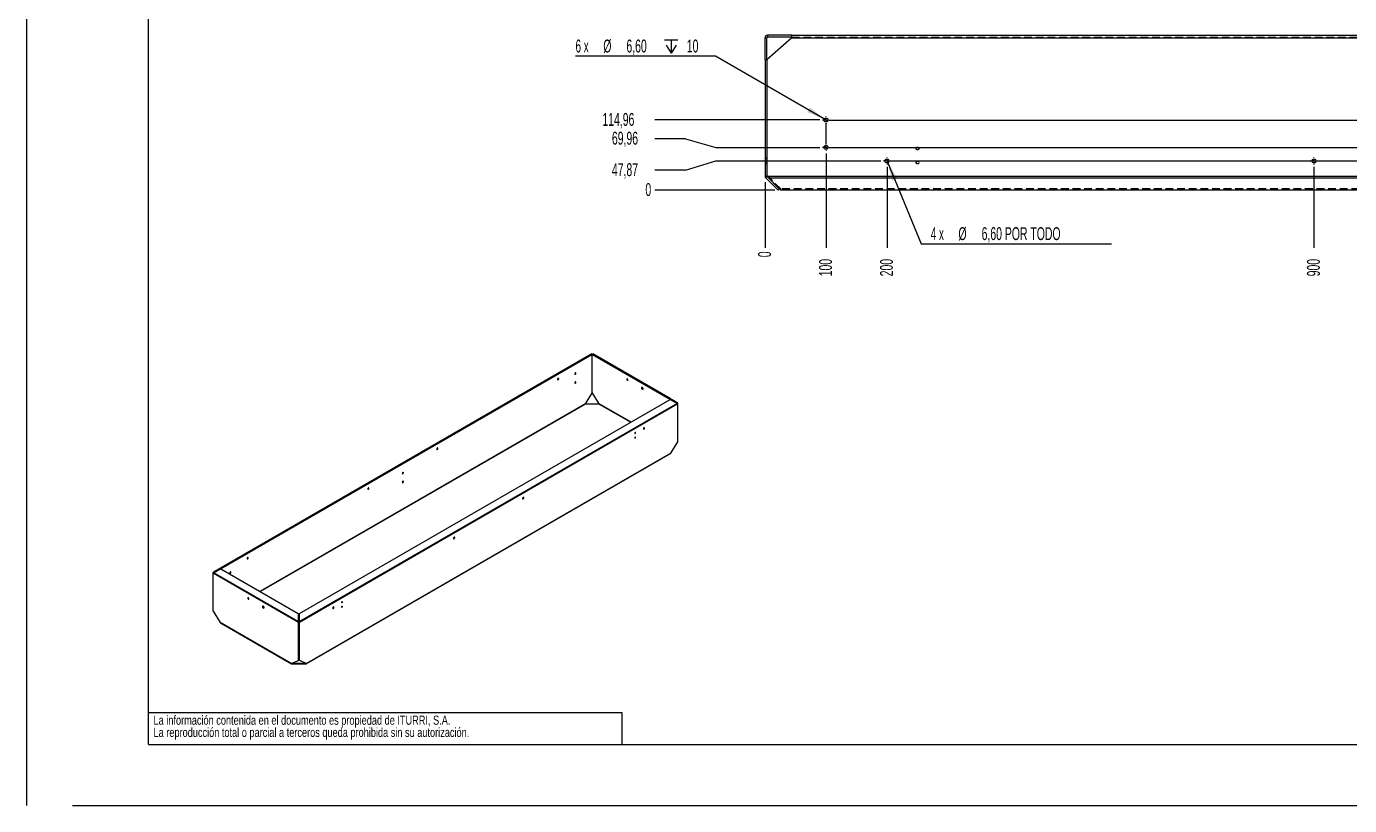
# Model space of a CAD drawing. Extents: x -1067 to 2158, y 0 to 3327.
# Drawn here: x 0 to 216.9, y 0 to 127.8 of the extents above; entities that cross this region are included whole.
import ezdxf

# ---------------------------------------------------------------- set-up
doc = ezdxf.new("R2010")
doc.units = 0
doc.linetypes.add('SLD-CONTINUA', pattern=[0])
doc.linetypes.add('SLD-DISCONTINUA', pattern=[1.905, 1.27, -0.635])
doc.layers.get('0').update_dxf_attribs({"linetype": 'CONTINUOUS'})
doc.layers.add('COTAS', color=7, linetype='SLD-CONTINUA')
doc.layers.add('SLD-0', color=179, linetype='SLD-CONTINUA')
doc.styles.add('SLDTEXTSTYLE0', font='TXT', dxfattribs={"width": 0.605})
doc.styles.add('SLDTEXTSTYLE1', font='TXT', dxfattribs={"width": 0.75})
doc.styles.add('SLDTEXTSTYLE2', font='TXT', dxfattribs={"width": 0.57})
doc.dimstyles.new('SLDDIMSTYLE0', dxfattribs={"dimtxt": 2.054655, "dimasz": 3, "dimexe": 0, "dimexo": 0.0625, "dimgap": 0.513664, "dimtad": 0, "dimtih": 1, "dimtoh": 1, "dimdec": 0, "dimlfac": 10, "dimrnd": 1e-09, "dimdsep": 46, "dimtxsty": 'SLDTEXTSTYLE0', "dimblk1": 'NONE', "dimblk2": 'NONE', "dimsah": 1, "dimcen": 0.09, "dimadec": 0, "dimazin": 0, "dimtfac": 1, "dimtdec": 0, "dimtofl": 0, "dimtmove": 0, "dimatfit": 3, "dimldrblk": 'NONE', "dimfxl": 1, "dimtolj": 1, "dimtzin": 12, "dimarcsym": 0})
doc.dimstyles.new('SLDDIMSTYLE1', dxfattribs={"dimtxt": 2.054655, "dimasz": 3, "dimexe": 0, "dimexo": 0.0625, "dimgap": 0.513664, "dimtad": 0, "dimtih": 1, "dimtoh": 1, "dimlfac": 10, "dimrnd": 1e-09, "dimzin": 12, "dimdsep": 46, "dimtxsty": 'SLDTEXTSTYLE0', "dimblk1": 'NONE', "dimblk2": 'NONE', "dimsah": 1, "dimcen": 0.09, "dimadec": 0, "dimazin": 0, "dimtfac": 1, "dimtofl": 0, "dimtmove": 0, "dimatfit": 3, "dimldrblk": 'NONE', "dimfxl": 1, "dimtolj": 1, "dimtzin": 12, "dimarcsym": 0})
doc.dimstyles.new('SLDDIMSTYLE2', dxfattribs={"dimtxt": 2.054655, "dimasz": 3, "dimexe": 0, "dimexo": 0.0625, "dimgap": 0.513664, "dimtad": 0, "dimtih": 1, "dimtoh": 1, "dimlfac": 10, "dimrnd": 1e-09, "dimzin": 4, "dimdsep": 46, "dimtxsty": 'SLDTEXTSTYLE0', "dimblk1": 'NONE', "dimsah": 1, "dimcen": 0, "dimadec": 0, "dimazin": 0, "dimtfac": 1, "dimtmove": 0, "dimatfit": 3, "dimldrblk": 'NONE', "dimfxl": 1, "dimtolj": 1, "dimtzin": 12, "dimarcsym": 0})

# ---------------------------------------------------------------- blocks, each defined once
blk = doc.blocks.new('SW_NOTE_0_3')
at = {"layer": 'SLD-0', "color": 0, "char_height": 1.5, "attachment_point": 1, "style": 'SLDTEXTSTYLE1'}
for s, insert in [('La información contenida en el documento es propiedad de ITURRI, S.A.', (0, 1.93)), ('La reproducción total o parcial a terceros queda prohibida sin su autorización.', (0, -0.07))]:
    blk.add_mtext(s, dxfattribs=dict(at, insert=insert))
blk = doc.blocks.new('SW_NOTE_0_8')
at = {"layer": 'SLD-0', "color": 0, "char_height": 1.5, "attachment_point": 1, "style": 'SLDTEXTSTYLE1'}
for s, insert in [('La información contenida en el documento es propiedad de ITURRI, S.A.', (0, 1.93)), ('La reproducción total o parcial a terceros queda prohibida sin su autorización.', (0, -0.07))]:
    blk.add_mtext(s, dxfattribs=dict(at, insert=insert))
blk = doc.blocks.new('_D_29')
at = {"layer": 'COTAS', "color": 52, "transparency": 16777216}
blk.add_line((121.1, 102.22), (121.1, 91.49), dxfattribs=at)
at = {"layer": 'COTAS', "color": 52, "transparency": 16777216, "insert": (119.95, 89.92), "char_height": 2.12, "attachment_point": 1, "rotation": 90, "style": 'SLDTEXTSTYLE0'}
blk.add_mtext('0', dxfattribs=at)
blk = doc.blocks.new('_NONE')
blk = doc.blocks.new('_D_30')
at = {"layer": 'COTAS', "color": 52, "transparency": 16777216}
blk.add_line((131.1, 106.93), (131.1, 91.49), dxfattribs=at)
at = {"layer": 'COTAS', "color": 52, "transparency": 16777216, "insert": (129.95, 86.79), "char_height": 2.117, "attachment_point": 1, "rotation": 90, "style": 'SLDTEXTSTYLE0'}
blk.add_mtext('100', dxfattribs=at)
blk = doc.blocks.new('_D_31')
at = {"layer": 'COTAS', "color": 52, "transparency": 16777216}
blk.add_line((141.1, 104.72), (141.1, 91.49), dxfattribs=at)
at = {"layer": 'COTAS', "color": 52, "transparency": 16777216, "insert": (139.95, 86.79), "char_height": 2.117, "attachment_point": 1, "rotation": 90, "style": 'SLDTEXTSTYLE0'}
blk.add_mtext('200', dxfattribs=at)
blk = doc.blocks.new('_D_32')
at = {"layer": 'COTAS', "color": 52, "transparency": 16777216}
blk.add_line((211.1, 104.72), (211.1, 91.49), dxfattribs=at)
at = {"layer": 'COTAS', "color": 52, "transparency": 16777216, "insert": (209.95, 86.79), "char_height": 2.117, "attachment_point": 1, "rotation": 90, "style": 'SLDTEXTSTYLE0'}
blk.add_mtext('900', dxfattribs=at)
blk = doc.blocks.new('_D_33')
at = {"layer": 'COTAS', "color": 52, "transparency": 16777216}
blk.add_line((231.1, 106.93), (231.1, 91.49), dxfattribs=at)
at = {"layer": 'COTAS', "color": 52, "transparency": 16777216, "insert": (229.95, 85.22), "char_height": 2.117, "attachment_point": 1, "rotation": 90, "style": 'SLDTEXTSTYLE0'}
blk.add_mtext('1100', dxfattribs=at)
blk = doc.blocks.new('_D_34')
at = {"layer": 'COTAS', "color": 52, "transparency": 16777216}
blk.add_line((251.1, 104.72), (251.1, 91.49), dxfattribs=at)
at = {"layer": 'COTAS', "color": 52, "transparency": 16777216, "insert": (249.95, 85.22), "char_height": 2.117, "attachment_point": 1, "rotation": 90, "style": 'SLDTEXTSTYLE0'}
blk.add_mtext('1300', dxfattribs=at)
blk = doc.blocks.new('_D_35')
at = {"layer": 'COTAS', "color": 52, "transparency": 16777216}
blk.add_line((321.1, 104.72), (321.1, 91.49), dxfattribs=at)
at = {"layer": 'COTAS', "color": 52, "transparency": 16777216, "insert": (319.95, 85.22), "char_height": 2.117, "attachment_point": 1, "rotation": 90, "style": 'SLDTEXTSTYLE0'}
blk.add_mtext('2000', dxfattribs=at)
blk = doc.blocks.new('_D_36')
at = {"layer": 'COTAS', "color": 52, "transparency": 16777216}
blk.add_line((331.1, 106.93), (331.1, 91.49), dxfattribs=at)
at = {"layer": 'COTAS', "color": 52, "transparency": 16777216, "insert": (329.95, 85.22), "char_height": 2.117, "attachment_point": 1, "rotation": 90, "style": 'SLDTEXTSTYLE0'}
blk.add_mtext('2100', dxfattribs=at)
blk = doc.blocks.new('_D_37')
at = {"layer": 'COTAS', "color": 52, "transparency": 16777216}
blk.add_line((122.68, 100.93), (103.05, 100.93), dxfattribs=at)
at = {"layer": 'COTAS', "color": 52, "transparency": 16777216, "insert": (101.48, 102.08), "char_height": 2.12, "attachment_point": 1, "style": 'SLDTEXTSTYLE0'}
blk.add_mtext('0', dxfattribs=at)
blk = doc.blocks.new('_D_38')
at = {"layer": 'COTAS', "color": 52, "transparency": 16777216}
for p, q in [((108.05, 104.19), (103.05, 104.19)), ((108.05, 104.19), (113.05, 105.72)), ((113.05, 105.72), (140.1, 105.72))]:
    blk.add_line(p, q, dxfattribs=at)
at = {"layer": 'COTAS', "color": 52, "transparency": 16777216, "insert": (95.99, 105.34), "char_height": 2.117, "attachment_point": 1, "style": 'SLDTEXTSTYLE0'}
blk.add_mtext('47,87', dxfattribs=at)
blk = doc.blocks.new('_D_39')
at = {"layer": 'COTAS', "color": 52, "transparency": 16777216}
for p, q in [((108.05, 109.35), (103.05, 109.35)), ((108.05, 109.35), (113.05, 107.93)), ((113.05, 107.93), (130.1, 107.93))]:
    blk.add_line(p, q, dxfattribs=at)
at = {"layer": 'COTAS', "color": 52, "transparency": 16777216, "insert": (95.99, 110.5), "char_height": 2.117, "attachment_point": 1, "style": 'SLDTEXTSTYLE0'}
blk.add_mtext('69,96', dxfattribs=at)
blk = doc.blocks.new('_D_40')
at = {"layer": 'COTAS', "color": 52, "transparency": 16777216}
blk.add_line((130.1, 112.43), (103.05, 112.43), dxfattribs=at)
at = {"layer": 'COTAS', "color": 52, "transparency": 16777216, "insert": (94.43, 113.58), "char_height": 2.117, "attachment_point": 1, "style": 'SLDTEXTSTYLE0'}
blk.add_mtext('114,96', dxfattribs=at)
blk = doc.blocks.new('_D_41')
at = {"layer": 'COTAS', "transparency": 16777216}
for p, q in [((140.98, 106.02), (141.23, 105.41)), ((141.23, 105.41), (146.68, 92.12)), ((146.68, 92.12), (177.92, 92.12))]:
    blk.add_line(p, q, dxfattribs=at)
blk.add_solid([(141.23, 105.41), (141.95, 102.47), (142.78, 102.81)], dxfattribs=at)
at = {"layer": 'COTAS', "transparency": 16777216, "attachment_point": 1}
for s, insert, char_height, style in [('4 x', (148.27, 94.85), 2.117, 'SLDTEXTSTYLE2'), ('%%c', (152.81, 94.85), 2.117, 'SLDTEXTSTYLE0'), ('6,60 POR TODO', (156.61, 94.85), 2.1167, 'SLDTEXTSTYLE0')]:
    blk.add_mtext(s, dxfattribs=dict(at, insert=insert, char_height=char_height, style=style))
blk = doc.blocks.new('SW_SYMBOL_HOLE_DEPTH')
at = {"layer": 'COTAS', "color": 0}
for p, q in [((0, 875), (800, 875)), ((400, 875), (400, 75)), ((100, 555), (400, 75)), ((700, 555), (400, 75))]:
    blk.add_line(p, q, dxfattribs=at)
blk = doc.blocks.new('_D_42')
at = {"layer": 'COTAS', "transparency": 16777216}
for p, q in [((112.98, 122.89), (90.03, 122.89)), ((130.82, 112.59), (112.98, 122.89)), ((131.39, 112.26), (130.82, 112.59))]:
    blk.add_line(p, q, dxfattribs=at)
blk.add_solid([(130.82, 112.59), (128.45, 114.48), (128, 113.7)], dxfattribs=at)
at = {"layer": 'COTAS', "transparency": 16777216, "xscale": 0.002728526715850659, "yscale": 0.002728526715850659, "zscale": 0.002728526715850659}
blk.add_blockref('SW_SYMBOL_HOLE_DEPTH', (104.63, 123.2), dxfattribs=at)
at = {"layer": 'COTAS', "transparency": 16777216, "char_height": 2.117, "attachment_point": 1}
for s, insert, style in [('6 x', (90.03, 125.62), 'SLDTEXTSTYLE2'), ('%%c', (94.58, 125.62), 'SLDTEXTSTYLE0'), ('6,60', (98.37, 125.62), 'SLDTEXTSTYLE0'), ('10', (108.27, 125.62), 'SLDTEXTSTYLE0')]:
    blk.add_mtext(s, dxfattribs=dict(at, insert=insert, style=style))
blk = doc.blocks.new('SW_CENTERMARKSYMBOL_14')
at = {"layer": 'COTAS', "color": 0}
for p, q in [((-0.5, 0), (-0.58, 0)), ((0, 0), (-0.25, 0)), ((0, 0.5), (0, 0.58)), ((0, 0), (0, 0.25)), ((0, 0), (0, -0.25)), ((0, 0), (0.25, 0)), ((0.5, 0), (0.58, 0)), ((0, -0.5), (0, -0.58))]:
    blk.add_line(p, q, dxfattribs=at)
blk = doc.blocks.new('SW_CENTERMARKSYMBOL_15')
at = {"layer": 'COTAS', "color": 0}
for p, q in [((-0.5, 0), (-0.58, 0)), ((0, 0), (-0.25, 0)), ((0, 0.5), (0, 0.58)), ((0, 0), (0, 0.25)), ((0, 0), (0, -0.25)), ((0, 0), (0.25, 0)), ((0.5, 0), (0.58, 0)), ((0, -0.5), (0, -0.58))]:
    blk.add_line(p, q, dxfattribs=at)
blk = doc.blocks.new('SW_CENTERMARKSYMBOL_18')
at = {"layer": 'COTAS', "color": 0}
for p, q in [((-0.5, 0), (-0.58, 0)), ((0, 0), (-0.25, 0)), ((0, 0.5), (0, 0.58)), ((0, 0), (0, 0.25)), ((0, 0), (0, -0.25)), ((0, 0), (0.25, 0)), ((0.5, 0), (0.58, 0)), ((0, -0.5), (0, -0.58))]:
    blk.add_line(p, q, dxfattribs=at)
blk = doc.blocks.new('SW_CENTERMARKSYMBOL_21')
at = {"layer": 'COTAS', "color": 0}
for p, q in [((-0.5, 0), (-0.58, 0)), ((0, 0), (-0.25, 0)), ((0, 0.5), (0, 0.58)), ((0, 0), (0, 0.25)), ((0, 0), (0, -0.25)), ((0, 0), (0.25, 0)), ((0.5, 0), (99.5, 0)), ((100, 0), (99.75, 0)), ((100, 0.5), (100, 0.58)), ((100, 0), (100, 0.25)), ((100, 0), (100, -0.25)), ((100, 0), (100.25, 0)), ((100.5, 0), (199.5, 0)), ((200, 0), (199.75, 0)), ((200, 0.5), (200, 0.58)), ((200, 0), (200, 0.25)), ((200, 0), (200, -0.25)), ((200, 0), (200.25, 0)), ((200.5, 0), (200.58, 0)), ((0, -4), (0, -0.5)), ((100, -4), (100, -0.5)), ((200, -4), (200, -0.5)), ((0, -4.5), (0, -4.25)), ((100, -4.5), (100, -4.25)), ((200, -4.5), (200, -4.25)), ((-0.5, -4.5), (-0.58, -4.5)), ((0, -4.5), (-0.25, -4.5)), ((0, -4.5), (0, -4.75)), ((0, -4.5), (0.25, -4.5)), ((0, -5), (0, -5.08)), ((0.5, -4.5), (99.5, -4.5)), ((100, -4.5), (99.75, -4.5)), ((100, -4.5), (100, -4.75)), ((100, -4.5), (100.25, -4.5)), ((100, -5), (100, -5.08)), ((100.5, -4.5), (199.5, -4.5)), ((200, -4.5), (199.75, -4.5)), ((200, -4.5), (200, -4.75)), ((200, -4.5), (200.25, -4.5)), ((200, -5), (200, -5.08)), ((200.5, -4.5), (200.58, -4.5))]:
    blk.add_line(p, q, dxfattribs=at)
blk = doc.blocks.new('SW_CENTERMARKSYMBOL_22')
at = {"layer": 'COTAS', "color": 0}
for p, q in [((-0.5, 0), (-0.58, 0)), ((0, 0), (-0.25, 0)), ((0, 0.5), (0, 0.58)), ((0, 0), (0, 0.25)), ((0, 0), (0, -0.25)), ((0, 0), (0.25, 0)), ((0.5, 0), (69.5, 0)), ((70, 0.5), (70, 0.58)), ((70, 0), (70, 0.25)), ((70.5, 0), (109.5, 0)), ((110, 0), (109.75, 0)), ((110, 0.5), (110, 0.58)), ((110, 0), (110, 0.25)), ((110, 0), (110, -0.25)), ((110, 0), (110.25, 0)), ((110.5, 0), (179.5, 0)), ((180, 0), (179.75, 0)), ((180, 0.5), (180, 0.58)), ((180, 0), (180, 0.25)), ((180, 0), (180, -0.25)), ((180, 0), (180.25, 0)), ((180.5, 0), (180.58, 0)), ((0, -0.5), (0, -0.58)), ((70, 0), (69.75, 0)), ((70, 0), (70, -0.25)), ((70, 0), (70.25, 0)), ((70, -0.5), (70, -0.58)), ((110, -0.5), (110, -0.58)), ((180, -0.5), (180, -0.58))]:
    blk.add_line(p, q, dxfattribs=at)

msp = doc.modelspace()

# ---------------------------------------------------------------- linework, layer by layer
at = {"color": 7, "linetype": 'SLD-CONTINUA'}
for p, q in [((0, 297), (0, -0.00134922)), ((20, 10), (20, 287)), ((121.10426615, 125.92176178), (121.40426824, 125.92176178)), ((121.10426615, 122.31548254), (121.10426615, 125.92176178)), ((121.40426824, 122.31548254), (121.40426824, 125.92176178)), ((125.49364755, 125.92176178), (121.41133735, 122.29146075)), ((121.50427292, 126.3217618), (121.50427292, 126.02176179)), ((125.49364755, 126.3217618), (121.50427292, 126.3217618)), ((125.49364755, 126.02176179), (121.50427292, 126.02176179)), ((125.49364755, 125.92176178), (125.49364755, 126.3217618)), ((125.49364755, 126.3217618), (336.71488951, 126.3217618)), ((125.49364755, 125.92176178), (336.71488951, 125.92176178)), ((121.10426615, 122.31548254), (121.40426824, 122.31548254)), ((121.10426615, 122.31548254), (121.10426615, 103.21744729)), ((121.40426824, 122.31548254), (121.40426824, 103.21744729)), ((121.41133735, 122.29146075), (121.41133735, 103.21744729)), ((121.40426824, 103.21744729), (121.10426615, 103.21744729)), ((121.22142504, 102.93460388), (121.43355797, 103.14673681)), ((121.22142504, 102.93460388), (123.22558353, 100.9304424)), ((121.40426824, 103.21744729), (121.43355797, 103.14673681)), ((121.41133735, 103.21744729), (340.79719971, 103.21744729)), ((121.43355797, 103.14673681), (123.43771646, 101.14257235)), ((121.67196462, 102.93460388), (340.53657244, 102.93460388)), ((123.67612312, 100.9304424), (121.67196462, 102.93460388)), ((123.43771646, 101.14257235), (123.22558353, 100.9304424)), ((338.53241394, 100.9304424), (123.67612312, 100.9304424)), ((92.6820497, 73.95706897), (30.77779036, 38.22050073)), ((92.62205113, 74.06109884), (31.85151504, 38.9790151)), ((31.85590716, 38.82935358), (92.74748226, 73.98131165)), ((92.68205096, 73.95717657), (31.91151487, 38.87509283)), ((92.68205096, 73.95717657), (92.62205113, 74.06109884)), ((92.68257232, 74.01878336), (92.64443153, 74.04554837)), ((92.74748226, 73.98131165), (92.6820497, 73.95706897)), ((92.6820497, 73.95706897), (92.68205096, 73.95717657)), ((92.74748226, 73.98131165), (92.68257232, 74.01878336)), ((92.74748226, 67.75142748), (92.74748226, 73.98131165)), ((92.75148157, 73.98131141), (92.81639109, 74.01878287)), ((92.81691287, 73.95706897), (92.75148157, 73.98131141)), ((92.75148157, 73.98131141), (105.5597963, 66.5872287)), ((92.75148157, 67.74358132), (92.75148157, 73.98131141)), ((92.85453188, 74.04554837), (92.81639109, 74.01878287)), ((92.81691413, 73.95717657), (92.81691287, 73.95706897)), ((106.63791142, 65.97837634), (92.81691287, 73.95706897)), ((92.87691438, 74.06109908), (92.81691413, 73.95717657)), ((105.50418691, 66.6329699), (92.81691413, 73.95717657)), ((105.56418716, 66.73689241), (92.87691438, 74.06109908)), ((98.59018417, 69.78434553), (98.59831346, 69.78006239)), ((92.74748226, 67.75142748), (91.59283057, 65.89914566)), ((93.91214045, 65.89567754), (92.75148157, 67.74358132)), ((91.59283057, 65.89914566), (38.27869913, 35.1215527)), ((38.335272, 35.08889398), (91.62111447, 65.85015607)), ((106.80476489, 65.86621512), (44.75307251, 30.04453559)), ((44.79365065, 31.50767925), (105.56418674, 66.58976299)), ((106.69791125, 65.9351704), (44.79365192, 30.19860216)), ((93.88385486, 65.84668698), (91.62111447, 65.85015607)), ((93.88385486, 65.84668698), (99.0804281, 62.84676911)), ((99.13700255, 62.87942886), (93.91214045, 65.89567754)), ((105.50418691, 66.6329699), (105.56418716, 66.73689241)), ((106.63791142, 65.97837634), (105.50418691, 66.6329699)), ((105.56418674, 66.58976299), (106.69791125, 65.9351704)), ((106.69791167, 66.08229983), (105.56418716, 66.73689241)), ((106.69791167, 66.08229983), (106.63791142, 65.97837634)), ((106.68983845, 65.93983169), (106.63791142, 65.97837634)), ((106.71991149, 65.91750846), (106.80476489, 65.96649329)), ((106.80476489, 65.86621537), (106.80476489, 65.96649329)), ((106.80476489, 59.63633094), (106.80476489, 65.86621512)), ((101.14990916, 61.77538129), (101.14177988, 61.77109815)), ((105.6501132, 57.78404913), (106.80476489, 59.63633094)), ((45.87458076, 23.22224681), (105.61696977, 57.71079387)), ((105.6501132, 57.78404913), (45.9077242, 23.29550207)), ((81.35092005, 50.34566816), (81.34279077, 50.34138503)), ((70.03721138, 43.81440317), (70.0290821, 43.81012003)), ((30.69578987, 38.15963212), (30.61093688, 38.20861671)), ((30.61093688, 38.10833879), (30.61093688, 38.20861671)), ((44.5793668, 30.04453559), (30.61093688, 38.10833854)), ((30.61093688, 31.87060845), (30.61093688, 38.10833854)), ((30.7177901, 38.17729455), (31.85151462, 38.83188567)), ((44.53878866, 30.19860191), (30.7177901, 38.17729455)), ((31.85151504, 38.9790151), (30.71779053, 38.32442398)), ((30.71779053, 38.32442398), (30.77779036, 38.22050073)), ((30.77779036, 38.22050073), (30.72586249, 38.18195511)), ((31.91151487, 38.87509283), (30.77779036, 38.22050073)), ((31.85151462, 38.83188567), (44.53878739, 31.507679)), ((31.85151504, 38.9790151), (31.91151487, 38.87509283)), ((36.35630139, 34.07303886), (36.35665732, 34.0822383)), ((36.40750886, 34.04133756), (36.36664665, 34.0177483)), ((36.39228542, 33.96723171), (36.43843454, 33.99387303)), ((30.61093688, 31.87060845), (31.77159576, 30.02270467)), ((44.53878739, 31.507679), (44.53878866, 30.19860191)), ((44.53878739, 31.507679), (44.59878765, 31.47303131)), ((44.59878765, 31.47303131), (44.59878891, 30.16395325)), ((44.73365082, 31.47303131), (44.79365065, 31.50767925)), ((44.73365208, 30.16395325), (44.73365082, 31.47303131)), ((44.79365192, 30.19860216), (44.79365065, 31.50767925)), ((50.23822227, 32.38469004), (50.23009298, 32.38040691)), ((43.41870792, 23.29896994), (31.77159576, 30.02270467)), ((31.80474005, 29.9494499), (43.4518522, 23.22571517)), ((44.53878866, 30.19860191), (44.59878891, 30.16395325)), ((44.66422021, 30.09352042), (44.5793668, 30.04453559)), ((44.5793668, 23.80680551), (44.5793668, 30.04453559)), ((44.59878891, 30.16395325), (44.66422021, 30.09352042)), ((44.66422021, 23.85579034), (44.66422021, 30.09352042)), ((44.66821952, 30.09352018), (44.73365208, 30.16395325)), ((44.66821952, 30.09352018), (44.75307251, 30.04453559)), ((44.66821952, 23.863636), (44.66821952, 30.09352018)), ((44.79365192, 30.19860216), (44.73365208, 30.16395325)), ((44.75307251, 23.81465142), (44.75307251, 30.04453559)), ((44.75307251, 23.81465142), (44.66821952, 23.863636)), ((43.41870792, 23.29896994), (44.5793668, 23.80680551)), ((43.53184692, 23.33162206), (43.51524191, 23.34120793)), ((43.53184692, 23.33162206), (45.79458731, 23.32815297)), ((43.53184692, 23.23363716), (43.53184692, 23.33162206)), ((43.53184692, 23.23363716), (45.79458731, 23.23016807)), ((44.5793668, 23.80680551), (44.66422021, 23.85579034)), ((44.75307251, 23.81465142), (45.9077242, 23.29550207)), ((45.81232944, 23.33839529), (45.79458731, 23.32815297)), ((45.79458731, 23.23016807), (45.79458731, 23.32815297)), ((20, 10), (410, 10)), ((7.53061837, 0), (420, 0))]:
    msp.add_line(p, q, dxfattribs=at)
at = {"color": 7, "linetype": 'SLD-DISCONTINUA'}
for p, q in [((125.49364755, 126.02176179), (336.71488951, 126.02176179)), ((121.40426824, 106.16744656), (121.10426615, 106.16744656)), ((121.40426824, 106.04744751), (121.10426615, 106.04744751)), ((121.10426615, 105.38744677), (121.40426824, 105.38744677)), ((121.10426615, 105.26744772), (121.40426824, 105.26744772)), ((121.67196462, 103.14673681), (121.41133735, 103.21744729)), ((121.67196462, 102.93460388), (121.67196462, 103.14673681)), ((340.53657244, 103.14673681), (121.67196462, 103.14673681)), ((123.67612312, 101.14257235), (121.67196462, 103.14673681)), ((338.53241394, 101.14257235), (123.67612312, 101.14257235)), ((123.67612312, 100.9304424), (123.67612312, 101.14257235))]:
    msp.add_line(p, q, dxfattribs=at)
at = {"color": 7, "linetype": 'SLD-CONTINUA', "flags": 128}
for points in [[(121.10426615, 103.21744729), (121.1347122, 103.06437362), (121.22142504, 102.93460388)], [(121.67196462, 102.93460388), (121.54165695, 103.06437362), (121.41133735, 103.21744729)], [(92.64791876, 74.04266225), (92.63438119, 74.05404228), (92.62204986, 74.06099222)], [(92.87691312, 74.06099246), (92.86458137, 74.05404374), (92.85104507, 74.04266298)], [(87.17747951, 70.05706025), (87.14717256, 70.03372407), (87.12015137, 70.00123817), (87.09934094, 69.96312012), (87.08699866, 69.92350226), (87.08446142, 69.8866776), (87.09200402, 69.85663654), (87.10880881, 69.83663418), (87.13305673, 69.82883941), (87.16211783, 69.83409544), (87.19284288, 69.85183263), (87.22190398, 69.88012983), (87.2461519, 69.91592066), (87.26295669, 69.95532542), (87.27049929, 69.99407498), (87.26796205, 70.0279702), (87.25561977, 70.05333797), (87.23480934, 70.06742881), (87.20778647, 70.06871573), (87.17747951, 70.05706025)], [(90.00590731, 70.96838326), (89.97560035, 70.94504707), (89.94857748, 70.9125602), (89.92776705, 70.87444215), (89.91542477, 70.83482478), (89.91288753, 70.79800012), (89.92043013, 70.76795857), (89.93723661, 70.74795718), (89.96148285, 70.74016144), (89.99054394, 70.74541747), (90.02126899, 70.76315466), (90.05033009, 70.79145186), (90.0745797, 70.82724366), (90.09138449, 70.86664842), (90.09892709, 70.90539847), (90.09638817, 70.93929272), (90.08404757, 70.96466097), (90.06323714, 70.97875181), (90.03621258, 70.98003776), (90.00590731, 70.96838326)], [(90.00590731, 69.49860974), (89.97560035, 69.47527404), (89.94857748, 69.44278668), (89.92776705, 69.40466863), (89.91542477, 69.36505126), (89.91288753, 69.3282266), (89.92043013, 69.29818505), (89.93723661, 69.27818366), (89.96148285, 69.27038792), (89.99054394, 69.27564395), (90.02126899, 69.29338114), (90.05033009, 69.32167834), (90.0745797, 69.35747014), (90.09138449, 69.3968749), (90.09892709, 69.43562495), (90.09638817, 69.4695192), (90.08404757, 69.49488745), (90.06323714, 69.50897829), (90.03621258, 69.51026473), (90.00590731, 69.49860974)], [(98.50533076, 69.7353607), (98.53563751, 69.72370485), (98.56266017, 69.72499239), (98.58347028, 69.73908341), (98.59581267, 69.76445063), (98.59835002, 69.79834579), (98.59080731, 69.8370959), (98.57400178, 69.87650108), (98.5497547, 69.91229142), (98.52069371, 69.94058856), (98.48996782, 69.95832625), (98.46090672, 69.96358227), (98.43665964, 69.95578702), (98.41985422, 69.93578502), (98.41231141, 69.9057436), (98.41484875, 69.86891888), (98.42719125, 69.82930138), (98.44800125, 69.79118358), (98.47502391, 69.75869634), (98.50533076, 69.7353607)], [(100.96606229, 68.27561698), (101.00192104, 68.26086943), (101.03487471, 68.25922414), (101.06225352, 68.27081434), (101.08183958, 68.29470055), (101.09204607, 68.32894826), (101.09204607, 68.37078223), (101.08183958, 68.4168141), (101.06225352, 68.4633139), (101.03487471, 68.50651499), (101.00192104, 68.54291721), (100.96606229, 68.56957129), (100.93020365, 68.58431878), (100.89724998, 68.58596406), (100.86987107, 68.57437393), (100.85028511, 68.55048765), (100.84007862, 68.51623995), (100.84007862, 68.47440597), (100.85028511, 68.4283741), (100.86987107, 68.38187436), (100.89724998, 68.33867321), (100.93020365, 68.302271), (100.96606229, 68.27561698)], [(101.0509157, 68.3246018), (101.08677445, 68.30985426), (101.08785731, 68.30960243)], [(106.69791125, 65.9351704), (106.75929308, 65.89990421), (106.80476489, 65.86621512)], [(106.80476489, 65.96649329), (106.75929561, 66.03279594), (106.69791167, 66.08229983)], [(99.88418831, 61.14128774), (99.87934479, 61.16661441), (99.86554928, 61.18249173), (99.84490238, 61.18650307), (99.82054994, 61.17803879), (99.7961958, 61.15838536), (99.7755489, 61.13053562), (99.7617534, 61.09873034), (99.75690988, 61.06781147), (99.7617534, 61.0424848), (99.7755489, 61.02660699), (99.7961958, 61.02259614), (99.82054994, 61.03106139), (99.84490238, 61.05071385), (99.86554928, 61.0785631), (99.87934479, 61.11036887), (99.88418831, 61.14128774)], [(99.7931313, 61.15504048), (99.7806963, 61.12754769), (99.76311432, 61.1030437)], [(101.32810056, 61.88806309), (101.32304294, 61.92014074), (101.30841967, 61.94290392), (101.28581378, 61.95388445), (101.25767655, 61.95189358), (101.22705433, 61.93714567), (101.19727, 61.91124162), (101.17154693, 61.87698548), (101.15267526, 61.83809146), (101.14269826, 61.79877318), (101.14269826, 61.76329205), (101.15267526, 61.73549297), (101.17154693, 61.71838821), (101.19727, 61.71383129), (101.22705433, 61.72231551), (101.25767655, 61.74292325), (101.28581378, 61.77341894), (101.30841967, 61.81049967), (101.32304294, 61.85014652), (101.32810056, 61.88806309)], [(67.3784904, 58.62734713), (67.34818344, 58.60401094), (67.32116099, 58.57152431), (67.30035098, 58.53340651), (67.28800828, 58.4937884), (67.28547104, 58.45696374), (67.29301364, 58.42692268), (67.30981927, 58.40692081), (67.33406635, 58.39912555), (67.36312745, 58.40438158), (67.39385334, 58.42211926), (67.42291444, 58.45041646), (67.44716152, 58.4862068), (67.46396673, 58.5256118), (67.47150976, 58.56436161), (67.46897209, 58.59825659), (67.45662981, 58.62362436), (67.4358198, 58.63771543), (67.40879735, 58.6390026), (67.3784904, 58.62734713)], [(99.88418831, 60.39007013), (99.87934479, 60.4153968), (99.86554928, 60.43127461), (99.84490238, 60.43528547), (99.82054994, 60.42682118), (99.7961958, 60.40716775), (99.7755489, 60.3793185), (99.7617534, 60.34751273), (99.75690988, 60.31659386), (99.7617534, 60.29126719), (99.7755489, 60.27538938), (99.7961958, 60.27137853), (99.82054994, 60.27984378), (99.84490238, 60.29949624), (99.86554928, 60.32734549), (99.87934479, 60.35915126), (99.88418831, 60.39007013)], [(99.7931313, 60.40382287), (99.7806963, 60.37633008), (99.76311432, 60.35182609)], [(61.72163606, 54.64022102), (61.69132923, 54.61688491), (61.66430662, 54.58439818), (61.64349654, 54.54628034), (61.63115409, 54.50666287), (61.62861676, 54.46983816), (61.63615953, 54.4397967), (61.652965, 54.41979474), (61.67721204, 54.41199946), (61.70627312, 54.41725547), (61.73699901, 54.43499315), (61.76606009, 54.46329034), (61.79030713, 54.49908066), (61.8071126, 54.53848581), (61.81465536, 54.57723595), (61.81211804, 54.61113113), (61.79977559, 54.63649831), (61.77896551, 54.65058935), (61.75194289, 54.65187643), (61.72163606, 54.64022102)], [(56.06478173, 52.09608213), (56.03447477, 52.07274595), (56.00745232, 52.04025932), (55.98664232, 52.00214152), (55.97430003, 51.96252365), (55.97176237, 51.92569875), (55.97930539, 51.89565793), (55.9961106, 51.87565582), (56.02035769, 51.86786056), (56.04941878, 51.87311659), (56.08014468, 51.89085427), (56.10920577, 51.91915147), (56.13345285, 51.95494181), (56.15025849, 51.99434705), (56.15780109, 52.03309661), (56.15526385, 52.06699184), (56.14292114, 52.09235936), (56.12211114, 52.10645044), (56.09508869, 52.10773761), (56.06478173, 52.09608213)], [(61.72163606, 53.1704475), (61.69132923, 53.14711187), (61.66430662, 53.11462466), (61.64349654, 53.07650682), (61.63115409, 53.03688935), (61.62861676, 53.00006464), (61.63615953, 52.97002318), (61.652965, 52.95002122), (61.67721204, 52.94222594), (61.70627312, 52.94748195), (61.73699901, 52.96521963), (61.76606009, 52.99351682), (61.79030713, 53.02930714), (61.8071126, 53.06871229), (61.81465536, 53.10746243), (61.81211804, 53.14135761), (61.79977559, 53.16672479), (61.77896551, 53.18081583), (61.75194289, 53.18210339), (61.72163606, 53.1704475)], [(81.52911102, 50.45834972), (81.52405382, 50.49042761), (81.50942971, 50.51319031), (81.48682425, 50.52417108), (81.45868617, 50.52217972), (81.42806522, 50.50743254), (81.39827962, 50.48152776), (81.37255698, 50.44727187), (81.35368446, 50.40837736), (81.34370788, 50.36905933), (81.34370788, 50.3335782), (81.35368446, 50.30577887), (81.37255698, 50.2886746), (81.39827962, 50.28411744), (81.42806522, 50.29260238), (81.45868617, 50.31320939), (81.48682425, 50.34370557), (81.50942971, 50.38078605), (81.52405382, 50.42043339), (81.52911102, 50.45834972)], [(70.21540236, 43.92708472), (70.21034516, 43.95916262), (70.19572146, 43.98192556), (70.17311558, 43.99290609), (70.1449775, 43.99091473), (70.11435655, 43.97616755), (70.08457095, 43.95026277), (70.05884831, 43.91600688), (70.03997622, 43.87711261), (70.02999921, 43.83779433), (70.02999921, 43.8023132), (70.03997622, 43.77451412), (70.05884831, 43.7574096), (70.08457095, 43.75285244), (70.11435655, 43.76133739), (70.1449775, 43.7819444), (70.17311558, 43.81244058), (70.19572146, 43.8495213), (70.21034516, 43.8891684), (70.21540236, 43.92708472)], [(36.26579261, 40.66636901), (36.23548566, 40.64303282), (36.20846279, 40.61054595), (36.18765236, 40.5724279), (36.17531007, 40.53281004), (36.17277283, 40.49598538), (36.18031543, 40.46594432), (36.19712023, 40.44594196), (36.22136815, 40.43814719), (36.25042925, 40.44340322), (36.2811543, 40.46114041), (36.31021539, 40.48943761), (36.33446332, 40.52522844), (36.35126811, 40.5646332), (36.35881071, 40.60338276), (36.35627347, 40.63727798), (36.34393119, 40.66264575), (36.32312076, 40.67673658), (36.29609957, 40.67802449), (36.26579261, 40.66636901)], [(30.71779053, 38.32442398), (30.6564087, 38.27492034), (30.61093688, 38.20861671)], [(30.61093688, 38.10833854), (30.65640617, 38.1420286), (30.7177901, 38.17729455)], [(33.43736482, 38.31205878), (33.40705955, 38.28872357), (33.38003499, 38.25623572), (33.35922456, 38.21811768), (33.34688396, 38.17850128), (33.34434504, 38.14167564), (33.35188764, 38.1116341), (33.36869243, 38.09163174), (33.39294204, 38.08383794), (33.42200313, 38.08909397), (33.45272818, 38.10683116), (33.48178928, 38.13512836), (33.50603552, 38.17091822), (33.522842, 38.21032395), (33.5303846, 38.249074), (33.52784736, 38.28296922), (33.51550507, 38.3083365), (33.49469464, 38.32242734), (33.46767177, 38.32371426), (33.43736482, 38.31205878)], [(36.45812417, 33.91628816), (36.45306687, 33.95420503), (36.43844297, 33.99385225), (36.41583719, 34.03093291), (36.38769921, 34.06142903), (36.35707826, 34.08203604), (36.32729256, 34.09052105), (36.30156992, 34.08596389), (36.28269761, 34.068859), (36.27272092, 34.04105974), (36.27272092, 34.00557861), (36.28269761, 33.96626051), (36.30156992, 33.92736661), (36.32729256, 33.89311072), (36.35707826, 33.86720588), (36.38769921, 33.8524587), (36.41583719, 33.8504674), (36.43844297, 33.86144799), (36.45306687, 33.88421081), (36.45812417, 33.91628816)], [(38.95279687, 32.47614426), (38.94764116, 32.5205292), (38.93259178, 32.56727082), (38.90886785, 32.61258215), (38.87839135, 32.65279311), (38.84363137, 32.68464595), (38.80740394, 32.7055596), (38.77264396, 32.71383978), (38.74216747, 32.70881623), (38.71844354, 32.69089597), (38.70339416, 32.66152999), (38.69823844, 32.62309772), (38.70339416, 32.57871327), (38.71844354, 32.53197164), (38.74216747, 32.48666032), (38.77264396, 32.44644935), (38.80740394, 32.41459652), (38.84363137, 32.39368287), (38.87839135, 32.38540268), (38.90886785, 32.39042624), (38.93259178, 32.40834649), (38.94764116, 32.43771248), (38.95279687, 32.47614426)], [(38.78309185, 32.67208255), (38.78824757, 32.71051482), (38.78857674, 32.71159799)], [(50.41641198, 32.49737087), (50.41135604, 32.52944949), (50.39673109, 32.5522117), (50.3741252, 32.56319223), (50.34598797, 32.56120136), (50.31536744, 32.54645442), (50.28558142, 32.5205494), (50.25985835, 32.48629326), (50.24098668, 32.44739924), (50.23100968, 32.40808096), (50.23100968, 32.37259983), (50.24098668, 32.34480075), (50.25985835, 32.32769599), (50.28558142, 32.32313907), (50.31536744, 32.33162426), (50.34598797, 32.35223103), (50.3741252, 32.38272672), (50.39673109, 32.41980745), (50.41135604, 32.45945527), (50.41641198, 32.49737087)], [(51.80092752, 33.38341213), (51.79608401, 33.4087388), (51.7822885, 33.42461613), (51.7616416, 33.42862747), (51.73728747, 33.42016221), (51.71293502, 33.40050976), (51.69228812, 33.37266001), (51.67849261, 33.34085473), (51.6736491, 33.30993586), (51.67849261, 33.2846092), (51.69228812, 33.26873138), (51.71293502, 33.26472053), (51.73728747, 33.27318481), (51.7616416, 33.29283824), (51.7822885, 33.3206875), (51.79608401, 33.35249326), (51.80092752, 33.38341213)], [(51.80092752, 32.63219452), (51.79608401, 32.65752119), (51.7822885, 32.673399), (51.7616416, 32.67740986), (51.73728747, 32.6689446), (51.71293502, 32.64929215), (51.69228812, 32.62144289), (51.67849261, 32.58963712), (51.6736491, 32.55871825), (51.67849261, 32.53339159), (51.69228812, 32.51751377), (51.71293502, 32.51350292), (51.73728747, 32.5219672), (51.7616416, 32.54162063), (51.7822885, 32.56946989), (51.79608401, 32.60127565), (51.80092752, 32.63219452)], [(51.70987052, 33.39716487), (51.69743551, 33.36967208), (51.67985353, 33.34516809)], [(51.70987052, 32.64594726), (51.69743551, 32.61845447), (51.67985353, 32.59395048)], [(44.53878866, 30.19860191), (44.5511204, 30.12078081), (44.5793668, 30.04453559)], [(44.75307251, 30.04453559), (44.78132059, 30.12078227), (44.79365192, 30.19860216)], [(45.79458731, 23.32815297), (45.80010517, 23.32559515), (45.80541104, 23.32439078), (45.81030092, 23.32458617), (45.81458725, 23.32617362), (45.81810483, 23.32909239), (45.82071835, 23.3332304), (45.82120473, 23.33440248)]]:
    msp.add_lwpolyline(points, dxfattribs=at)
at = {"color": 7, "linetype": 'SLD-CONTINUA'}
for centre in [(131.10426853, 112.42644145), (131.10426853, 107.92644145), (141.10426853, 105.71744722), (211.10426853, 105.71744722)]:
    msp.add_circle(centre, 0.33, dxfattribs=at)
at = {"color": 7, "linetype": 'SLD-DISCONTINUA'}
for centre in [(146.10426853, 107.7517618), (146.10426853, 105.4517618)]:
    msp.add_circle(centre, 0.225, dxfattribs=at)
at = {"color": 7, "linetype": 'SLD-CONTINUA'}
for centre, radius, start, end in [((121.50426853, 125.9217618), 0.4, 90, 180), ((121.50426853, 125.9217618), 0.1, 90, 180), ((86.99353851, 70.05546439), 0.19216067, 298.2517954846, 1.7533060858), ((89.82196533, 70.96678796), 0.19216163, 298.251972753, 1.7531288173), ((89.82196533, 69.49701444), 0.19216163, 298.251972753, 1.7531288173), ((98.68977833, 69.94927544), 0.19266778, 178.2345467323, 238.8740075831), ((101.18286318, 68.54493312), 0.25681905, 171.1214160097, 239.0843215537), ((91.65423822, 65.9019395), 0.06147117, 182.6049595258, 237.3946092831), ((93.85072919, 65.89847357), 0.06147488, 302.6053112322, 357.3931481797), ((101.05029383, 61.94032333), 0.19268911, 301.1295179341, 1.7617407897), ((67.19455081, 58.62574951), 0.19215846, 298.2516730777, 1.7537042834), ((105.5731067, 57.77476447), 0.07756421, 304.4374718933, 6.8749540621), ((61.53769415, 54.63862502), 0.19216098, 298.2520584881, 1.7532418453), ((55.88083931, 52.09448662), 0.19216165, 298.2521191512, 1.7531203143), ((61.53769415, 53.1688515), 0.19216098, 298.2520584881, 1.7532418453), ((81.25139149, 50.51056202), 0.19260301, 301.1148322367, 1.7767256249), ((69.93759522, 43.97934518), 0.1926895, 301.1297330848, 1.7616752076), ((36.0818503, 40.66477202), 0.19216031, 298.2523002819, 1.7533528724), ((33.25342284, 38.31046348), 0.19216163, 298.251972753, 1.7531288173), ((36.5489409, 34.0768305), 0.19267682, 181.1275829408, 241.758640541), ((39.03987963, 32.67618784), 0.2568206, 180.9159155542, 248.8731150822), ((50.13860661, 32.54963033), 0.19268777, 301.1298703174, 1.7619866846), ((31.84890226, 30.01355668), 0.07784588, 173.2513386724, 235.4376157882), ((43.48768021, 23.28778189), 0.06987381, 170.7862514189, 309.2046719011), ((43.52086371, 23.34481538), 0.01716667, 207.1441146639, 309.7768095066), ((45.83875237, 23.28431363), 0.06987342, 230.7968106673, 9.2141143727)]:
    msp.add_arc(centre, radius, start, end, dxfattribs=at)
at = {"layer": 'SLD-0'}
for p, q in [((20.00221813, 15.24515472), (97.62867325, 15.24515472)), ((97.62867325, 15.24515472), (97.62867325, 10))]:
    msp.add_line(p, q, dxfattribs=at)

# ---------------------------------------------------------------- block references
at = {"layer": 'COTAS', "color": 52}
for name, p in [('SW_CENTERMARKSYMBOL_14', (131.10426853, 112.42644145)), ('SW_CENTERMARKSYMBOL_21', (131.10426853, 112.42644145)), ('SW_CENTERMARKSYMBOL_15', (131.10426853, 107.92644145)), ('SW_CENTERMARKSYMBOL_22', (141.10426853, 105.71744722)), ('SW_CENTERMARKSYMBOL_18', (211.10426853, 105.71744722))]:
    msp.add_blockref(name, p, dxfattribs=at)
at = {"layer": 'SLD-0'}
for name in ['SW_NOTE_0_3', 'SW_NOTE_0_8']:
    msp.add_blockref(name, (20.83783391, 12.81920449), dxfattribs=at)

# ---------------------------------------------------------------- dimensions: what is measured, and where the dimension line sits
at = {"layer": 'COTAS'}
for p1, p2, text, picture, middle in [((131.39005691, 112.26144145), (130.81848015, 112.59144145), '6 x <> {\\fGDT;x} 10\\P', '_D_42', (100.71361582, 124.46763125)), ((140.97905045, 106.02276743), (141.22948661, 105.41212701), '4 x <> POR TODO\\P', '_D_41', (163.09325705, 93.70033602))]:
    dim = msp.add_diameter_dim_2p(p1=p1, p2=p2, text=text, dimstyle='SLDDIMSTYLE2', dxfattribs=at)
    dim.commit()
    dim.dimension.update_dxf_attribs({"geometry": picture, "text_midpoint": middle, "dimtype": 163})
at = {"layer": 'COTAS', "color": 52}
for feature_location, offset, dtype, origin, dimstyle, picture, middle in [((131.10426853, 112.42644145), (-28.05515498, 0), 0, (123.67612711, 100.93044145), 'SLDDIMSTYLE1', '_D_40', (98.73738526, 112.42644145)), ((131.10426853, 107.92644145), (-28.05515498, 1.42345122), 0, (123.67612711, 100.93044145), 'SLDDIMSTYLE1', '_D_39', (99.52133581, 109.34989267)), ((131.10426853, 107.92644145), (0, -16.43688844), 1, (121.10426853, 103.21744722), 'SLDDIMSTYLE1', '_D_30', (131.10426853, 89.13770111)), ((231.10426853, 107.92644145), (0, -16.43688844), 1, (121.10426853, 103.21744722), 'SLDDIMSTYLE1', '_D_33', (231.10426853, 88.35375056)), ((331.10426853, 107.92644145), (0, -16.43688844), 1, (121.10426853, 103.21744722), 'SLDDIMSTYLE1', '_D_36', (331.10426853, 88.35375056)), ((141.10426853, 105.71744722), (-38.05515498, -1.5272813), 0, (123.67612711, 100.93044145), 'SLDDIMSTYLE1', '_D_38', (99.52133581, 104.19016592)), ((141.10426853, 105.71744722), (0, -14.22789421), 1, (121.10426853, 103.21744722), 'SLDDIMSTYLE1', '_D_31', (141.10426853, 89.13770111)), ((211.10426853, 105.71744722), (0, -14.22789421), 1, (121.10426853, 103.21744722), 'SLDDIMSTYLE1', '_D_32', (211.10426853, 89.13770111)), ((251.10426853, 105.71744722), (0, -14.22789421), 1, (121.10426853, 103.21744722), 'SLDDIMSTYLE1', '_D_34', (251.10426853, 88.35375056)), ((321.10426853, 105.71744722), (0, -14.22789421), 1, (121.10426853, 103.21744722), 'SLDDIMSTYLE1', '_D_35', (321.10426853, 88.35375056)), ((123.6761271124, 100.9304414532), (-20.6270135643, 0), 0, (123.6761271124, 100.9304414532), 'SLDDIMSTYLE0', '_D_37', (102.2651629338, 100.9304414532)), ((121.1042685301, 103.2174472217), (0, -11.7278942061), 1, (121.1042685301, 103.2174472217), 'SLDDIMSTYLE0', '_D_29', (121.1042685301, 90.7056024014))]:
    dim = msp.add_ordinate_dim(feature_location=feature_location, offset=offset, dtype=dtype, origin=origin, dimstyle=dimstyle, dxfattribs=at)
    dim.commit()
    dim.dimension.update_dxf_attribs({"geometry": picture, "text_midpoint": middle})

doc.saveas('drawing.dxf')
